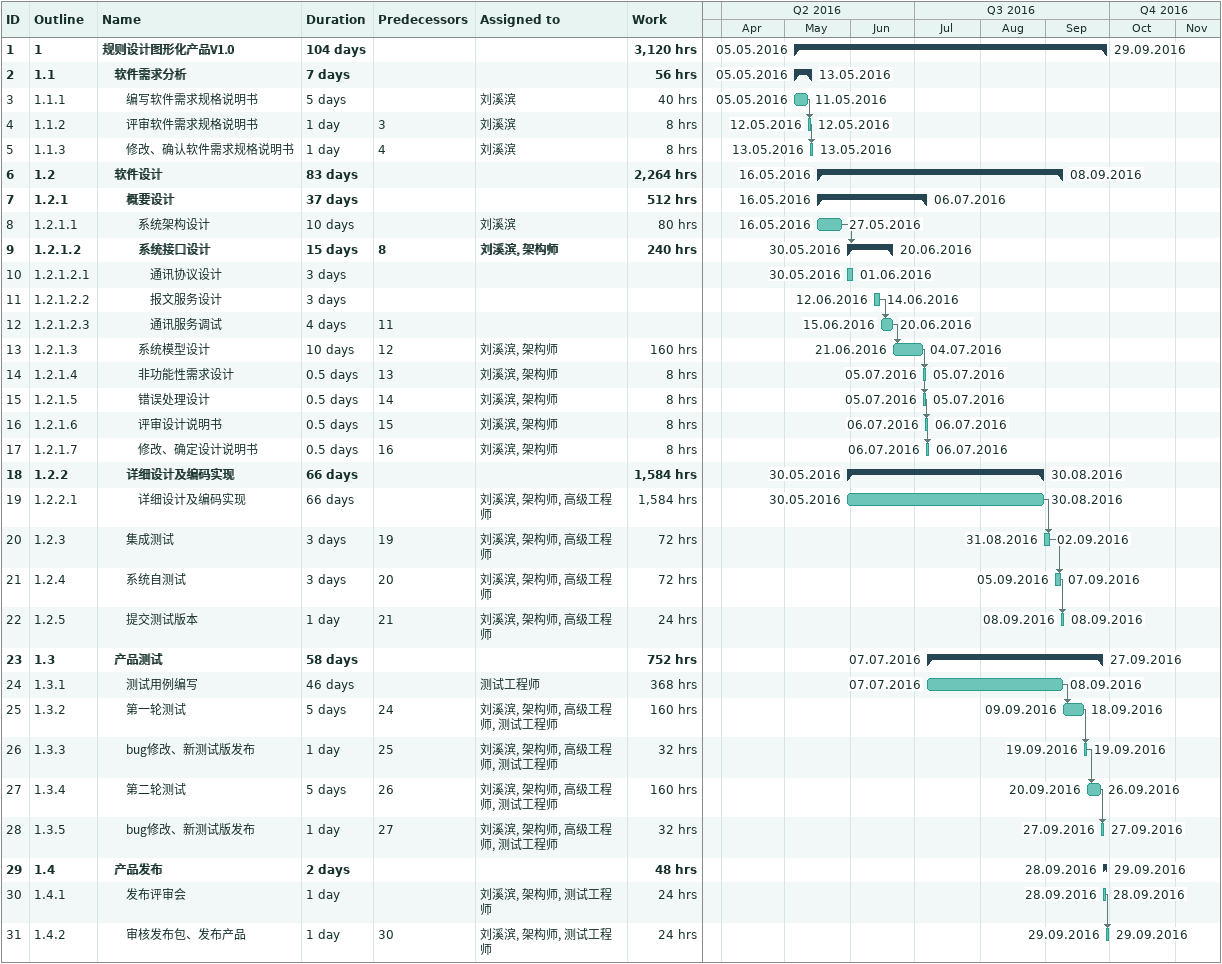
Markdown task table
| ID | WBS | Task | Duration | Start | Finish | Predecessors | Resources | Work (h) |
|---|---|---|---|---|---|---|---|---|
| 1 | 1 | **规则设计图形化产品V1.0** | 104d | 2016-05-05 | 2016-09-29 |  |  | 3120 |
| 2 | 1.1 | **软件需求分析** | 7d | 2016-05-05 | 2016-05-13 |  |  | 56 |
| 3 | 1.1.1 | 编写软件需求规格说明书 | 5d | 2016-05-05 | 2016-05-11 |  | 刘溪滨 | 40 |
| 4 | 1.1.2 | 评审软件需求规格说明书 | 1d | 2016-05-12 | 2016-05-12 | 3 | 刘溪滨 | 8 |
| 5 | 1.1.3 | 修改、确认软件需求规格说明书 | 1d | 2016-05-13 | 2016-05-13 | 4 | 刘溪滨 | 8 |
| 6 | 1.2 | **软件设计** | 83d | 2016-05-16 | 2016-09-08 |  |  | 2264 |
| 7 | 1.2.1 | **概要设计** | 37d | 2016-05-16 | 2016-07-06 |  |  | 512 |
| 8 | 1.2.1.1 | 系统架构设计 | 10d | 2016-05-16 | 2016-05-27 |  | 刘溪滨 | 80 |
| 9 | 1.2.1.2 | **系统接口设计** | 15d | 2016-05-30 | 2016-06-20 | 8 | 刘溪滨, 架构师 | 240 |
| 10 | 1.2.1.2.1 | 通讯协议设计 | 3d | 2016-05-30 | 2016-06-01 |  |  |  |
| 11 | 1.2.1.2.2 | 报文服务设计 | 3d | 2016-06-12 | 2016-06-14 |  |  |  |
| 12 | 1.2.1.2.3 | 通讯服务调试 | 4d | 2016-06-15 | 2016-06-20 | 11 |  |  |
| 13 | 1.2.1.3 | 系统模型设计 | 10d | 2016-06-21 | 2016-07-04 | 12 | 刘溪滨, 架构师 | 160 |
| 14 | 1.2.1.4 | 非功能性需求设计 | 0.5d | 2016-07-05 | 2016-07-05 | 13 | 刘溪滨, 架构师 | 8 |
| 15 | 1.2.1.5 | 错误处理设计 | 0.5d | 2016-07-05 | 2016-07-05 | 14 | 刘溪滨, 架构师 | 8 |
| 16 | 1.2.1.6 | 评审设计说明书 | 0.5d | 2016-07-06 | 2016-07-06 | 15 | 刘溪滨, 架构师 | 8 |
| 17 | 1.2.1.7 | 修改、确定设计说明书 | 0.5d | 2016-07-06 | 2016-07-06 | 16 | 刘溪滨, 架构师 | 8 |
| 18 | 1.2.2 | **详细设计及编码实现** | 66d | 2016-05-30 | 2016-08-30 |  |  | 1584 |
| 19 | 1.2.2.1 | 详细设计及编码实现 | 66d | 2016-05-30 | 2016-08-30 |  | 刘溪滨, 架构师, 高级工程师 | 1584 |
| 20 | 1.2.3 | 集成测试 | 3d | 2016-08-31 | 2016-09-02 | 19 | 刘溪滨, 架构师, 高级工程师 | 72 |
| 21 | 1.2.4 | 系统自测试 | 3d | 2016-09-05 | 2016-09-07 | 20 | 刘溪滨, 架构师, 高级工程师 | 72 |
| 22 | 1.2.5 | 提交测试版本 | 1d | 2016-09-08 | 2016-09-08 | 21 | 刘溪滨, 架构师, 高级工程师 | 24 |
| 23 | 1.3 | **产品测试** | 58d | 2016-07-07 | 2016-09-27 |  |  | 752 |
| 24 | 1.3.1 | 测试用例编写 | 46d | 2016-07-07 | 2016-09-08 |  | 测试工程师 | 368 |
| 25 | 1.3.2 | 第一轮测试 | 5d | 2016-09-09 | 2016-09-18 | 24 | 刘溪滨, 架构师, 高级工程师, 测试工程师 | 160 |
| 26 | 1.3.3 | bug修改、新测试版发布 | 1d | 2016-09-19 | 2016-09-19 | 25 | 刘溪滨, 架构师, 高级工程师, 测试工程师 | 32 |
| 27 | 1.3.4 | 第二轮测试 | 5d | 2016-09-20 | 2016-09-26 | 26 | 刘溪滨, 架构师, 高级工程师, 测试工程师 | 160 |
| 28 | 1.3.5 | bug修改、新测试版发布 | 1d | 2016-09-27 | 2016-09-27 | 27 | 刘溪滨, 架构师, 高级工程师, 测试工程师 | 32 |
| 29 | 1.4 | **产品发布** | 2d | 2016-09-28 | 2016-09-29 |  |  | 48 |
| 30 | 1.4.1 | 发布评审会 | 1d | 2016-09-28 | 2016-09-28 |  | 刘溪滨, 架构师, 测试工程师 | 24 |
| 31 | 1.4.2 | 审核发布包、发布产品 | 1d | 2016-09-29 | 2016-09-29 | 30 | 刘溪滨, 架构师, 测试工程师 | 24 |
